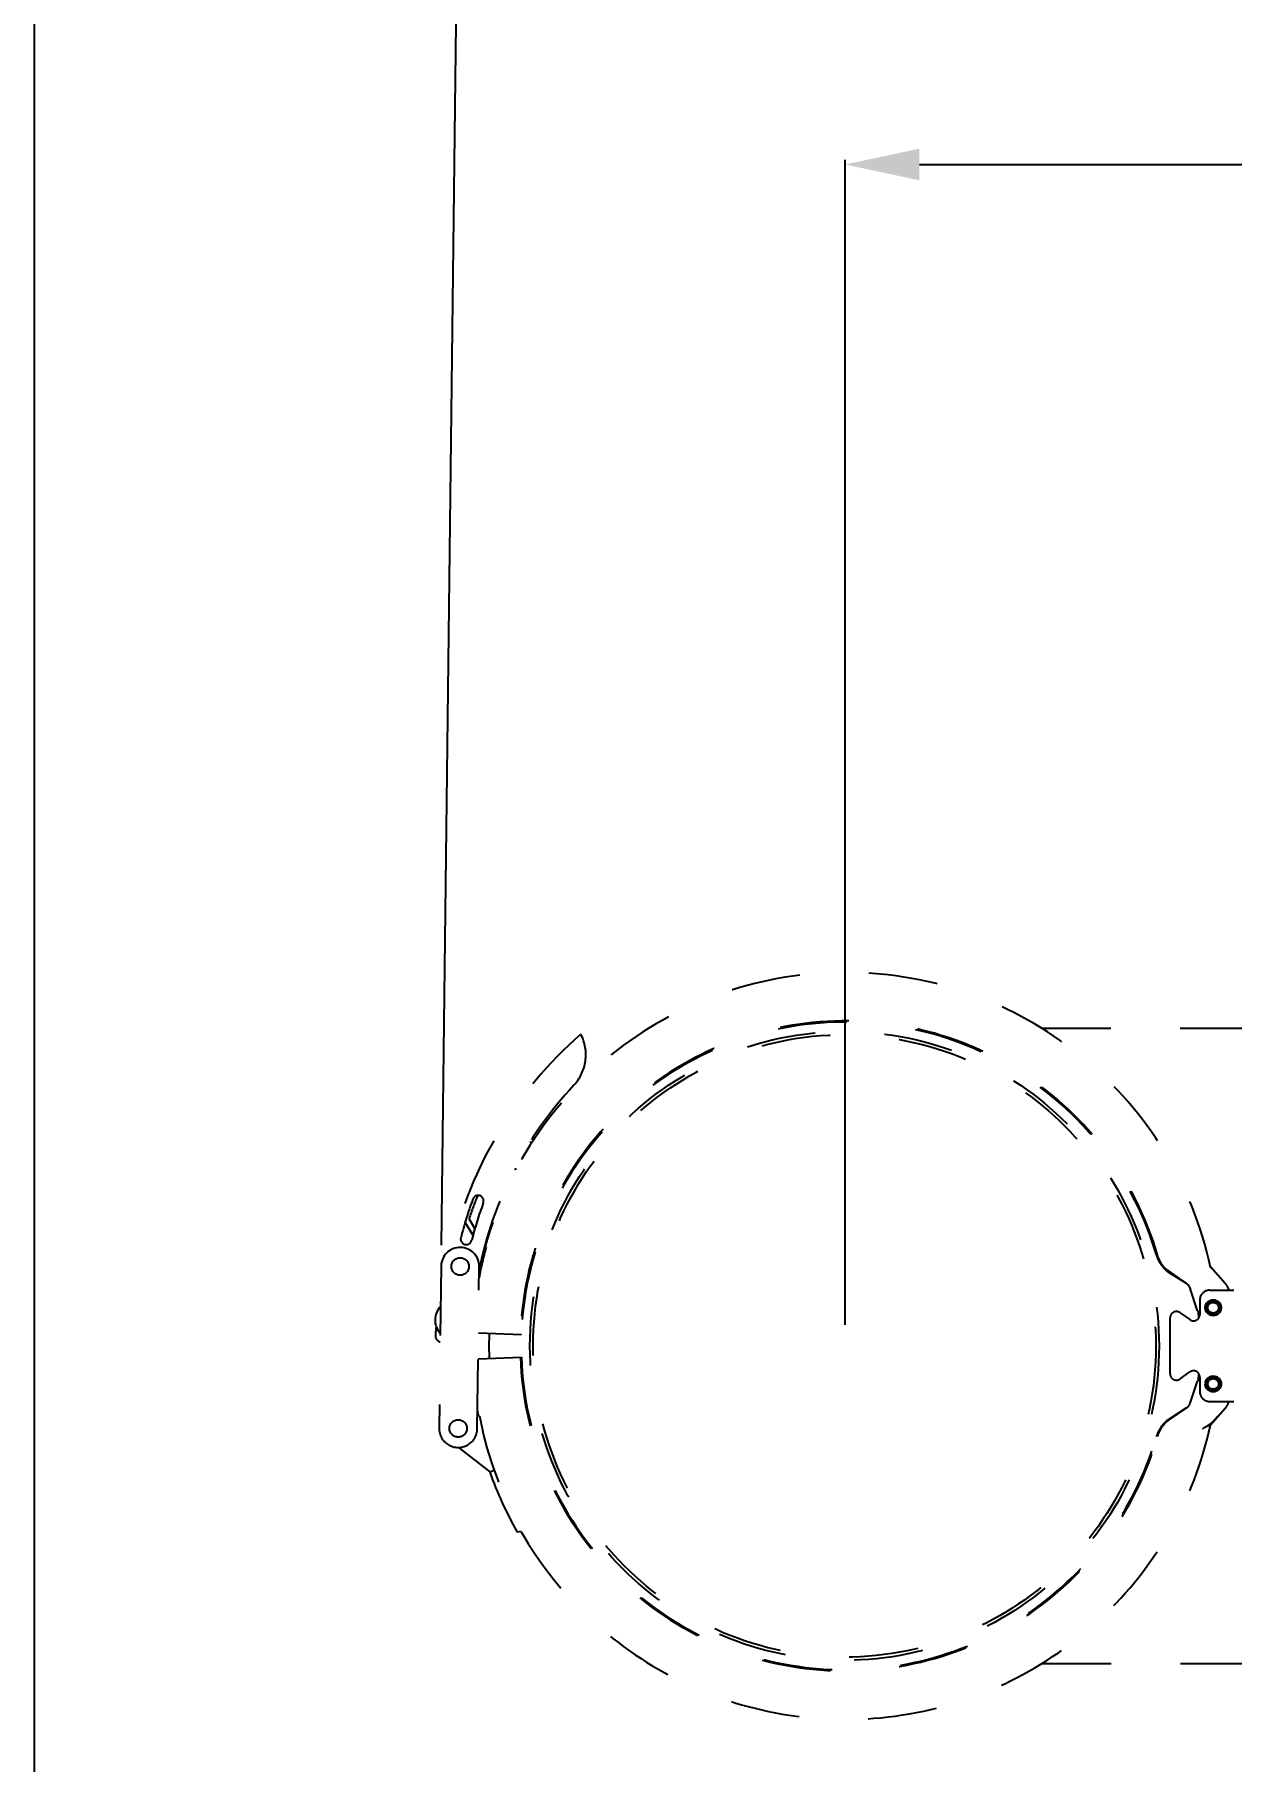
# Model space of a CAD drawing. Header units: millimetres. Extents: x 395 to 3386, y 0 to 2798.
# Drawn here: x 395 to 772, y 1939 to 2483 of the extents above; entities that cross this region are included whole.
import ezdxf

# ---------------------------------------------------------------- set-up
doc = ezdxf.new("R2010")
doc.units = ezdxf.units.MM
doc.header["$LTSCALE"] = 217.8
doc.header["$PDMODE"] = 3
doc.header["$PDSIZE"] = 8
doc.linetypes.add('DOT', pattern=[0.2, 0.1, -0.1])
doc.layers.get('0').update_dxf_attribs({"linetype": 'CONTINUOUS'})
doc.layers.get('Defpoints').update_dxf_attribs({"linetype": 'CONTINUOUS'})
doc.styles.get("Standard").update_dxf_attribs({"font": 'taile.ttf'})
doc.dimstyles.new('DIMSTYLE_4', dxfattribs={"dimtxt": 23.333333, "dimasz": 23.333333, "dimexe": 1.5, "dimexo": 1, "dimgap": 0.875, "dimtad": 1, "dimdec": 0, "dimdsep": 46, "dimtxsty": 'Standard', "dimblk": '_FILLED', "dimblk1": '_FILLED', "dimblk2": '_FILLED', "dimcen": 0.09, "dimazin": 2, "dimtp": 0.01, "dimtm": 0.01, "dimtfac": 1, "dimtdec": 0, "dimtofl": 0, "dimtmove": 0, "dimatfit": 3, "dimldrblk": '_FILLED', "dimfxl": 1, "dimtolj": 1, "dimarcsym": 0})

# ---------------------------------------------------------------- blocks, each defined once
blk = doc.blocks.new('_FILLED')
at = {"color": 0, "linetype": 'ByBlock'}
blk.add_solid([(0, 0), (-1, 0.214), (-1, -0.214)], dxfattribs=at)
blk = doc.blocks.new('*D118')
at = {"color": 0, "linetype": 'ByBlock', "lineweight": -2}
for p, q in [((650.13, 2076.45), (650.13, 2443.31)), ((673.47, 2441.81), (1185.04, 2441.81)), ((1208.37, 2074.11), (1208.37, 2443.31))]:
    blk.add_line(p, q, dxfattribs=at)
at = {"layer": 'Defpoints', "color": 0}
for p in [(1208.37, 2441.81), (650.13, 2075.45), (1208.37, 2073.11)]:
    blk.add_point(p, dxfattribs=at)
at = {"color": 0, "linetype": 'ByBlock', "lineweight": -2, "xscale": 23.3333333333, "yscale": 23.3333333333, "zscale": 23.3333333333, "rotation": 180}
blk.add_blockref('_FILLED', (650.13, 2441.81), dxfattribs=at)
at = {"color": 0, "linetype": 'ByBlock', "lineweight": -2, "xscale": 23.3333333333, "yscale": 23.3333333333, "zscale": 23.3333333333}
blk.add_blockref('_FILLED', (1208.37, 2441.81), dxfattribs=at)
at = {"color": 0, "insert": (928.41, 2473.79), "char_height": 23.333, "attachment_point": 2, "line_spacing_factor": 0.9}
blk.add_mtext('\\A1;560', dxfattribs=at)
blk = doc.blocks.new('*D119')
at = {"color": 0, "linetype": 'ByBlock', "lineweight": -2}
for p, q in [((522.99, 2101.54), (528.32, 2540.91)), ((551.64, 2539.13), (1561.06, 2526.86)), ((1578.95, 2078.73), (1584.41, 2528.08))]:
    blk.add_line(p, q, dxfattribs=at)
at = {"layer": 'Defpoints', "color": 0}
for p in [(1584.39, 2526.58), (522.97, 2100.54), (1578.94, 2077.73)]:
    blk.add_point(p, dxfattribs=at)
at = {"color": 0, "linetype": 'ByBlock', "lineweight": -2, "xscale": 23.3333333333, "yscale": 23.3333333333, "zscale": 23.3333333333}
for p, rotation in [((528.31, 2539.41), 179.3037550404), ((1584.39, 2526.58), 359.3037550404001)]:
    blk.add_blockref('_FILLED', p, dxfattribs=dict(at, rotation=rotation))
at = {"color": 0, "insert": (1058.16, 2564.96), "char_height": 23.3333, "attachment_point": 2, "rotation": 359.3038, "line_spacing_factor": 0.9}
blk.add_mtext('\\A1;\\A1;1060', dxfattribs=at)

msp = doc.modelspace()

# ---------------------------------------------------------------- linework, layer by layer
at = {"linetype": 'Continuous'}
msp.add_line((394.9423, 0), (394.9423, 2798.468), dxfattribs=at)
at = {"linetype": 'DOT'}
for p, q in [((711.9651, 2169.8039), (819.4322, 2169.836)), ((551.4969, 2133.8182), (550.8779, 2133.9613)), ((530.4285, 2108.6085), (532.9442, 2104.6816)), ((533.5317, 2106.7613), (531.6865, 2109.8509)), ((537.0643, 2100.8465), (536.706, 2101.4463)), ((522.9042, 2094.8786), (522.2845, 2043.8823)), ((534.2836, 2043.7365), (534.9034, 2094.7328)), ((757.5514, 2089.4069), (750.6002, 2094.3961)), ((765.0383, 2094.8203), (769.6934, 2089.5846)), ((769.6226, 2089.6513), (765.9806, 2093.6847)), ((757.476, 2089.3923), (752.319, 2092.6978)), ((757.5093, 2089.3928), (752.5444, 2092.7005)), ((758.1663, 2088.8235), (758.3787, 2088.8183)), ((758.3787, 2088.8183), (758.1749, 2088.8128)), ((761.0182, 2080.8862), (758.6914, 2087.8597)), ((761.7166, 2084.3187), (761.718, 2079.6901)), ((764.7157, 2087.3196), (772.4501, 2087.3219)), ((770.8755, 2087.3215), (770.7159, 2087.7967)), ((752.3407, 2061.0298), (752.3355, 2078.602)), ((755.4923, 2080.2341), (758.5612, 2078.058)), ((548.1949, 2073.3148), (534.6488, 2073.7837)), ((534.5507, 2065.7152), (548.1971, 2066.1958)), ((755.4985, 2059.3997), (758.5661, 2061.5776)), ((758.7096, 2051.7988), (761.013, 2058.7159)), ((761.7239, 2059.9474), (761.7253, 2055.3187)), ((757.4893, 2050.2442), (752.3476, 2046.9442)), ((757.5226, 2050.2439), (752.5718, 2046.9412)), ((758.1791, 2050.8382), (758.1455, 2050.7981)), ((764.7262, 2052.3196), (772.4605, 2052.3219)), ((770.7481, 2051.9109), (770.8858, 2052.3215)), ((534.9548, 2047.8017), (534.3338, 2047.8672)), ((769.7052, 2050.0582), (765.0532, 2044.8197)), ((769.5614, 2049.9387), (765.8544, 2045.9557)), ((528.3638, 2037.81), (538.2084, 2030.0841)), ((538.2084, 2030.0841), (539.578, 2030.7102)), ((548.1384, 2011.2984), (546.8788, 2011.1178)), ((712.0238, 1969.8039), (819.4322, 1969.836))]:
    msp.add_line(p, q, dxfattribs=at)
for centre, radius in [((649.8704, 2069.7853), 99), ((649.8704, 2069.7853), 98), ((528.9038, 2094.8057), 2.75), ((765.9303, 2081.8206), 2.5), ((765.9303, 2081.8206), 2.1484), ((765.9303, 2081.8206), 1.6781), ((765.9374, 2057.82), 2.5), ((765.9374, 2057.82), 2.1484), ((765.9374, 2057.82), 1.6781), ((528.2841, 2043.8094), 2.75)]:
    msp.add_circle(centre, radius, dxfattribs=at)
for centre, radius, start, end in [((650.1339, 2069.7857), 117.6, 12.113404, 164.490689), ((650.1339, 2069.7857), 102.3438, 16.216463, 178.017247), ((650.1339, 2069.7857), 102, 16.310425, 178.017247), ((651.4296, 2070.7863), 128.7583, 131.033963, 166.845944), ((554.4691, 2161.4694), 14, 316.916047, 27.395954), ((651.4296, 2070.7863), 118.7583, 136.916047, 168.907503), ((545.6713, 2127.3997), 2, 279.420814, 299.764096), ((651.5714, 2072.3373), 126.4583, 159.778198, 165.626978), ((650.0918, 2069.7861), 125, 157.714552, 161.305728), ((534.5499, 2115.4434), 1.75, 339.778198, 159.778198), ((651.5714, 2072.3373), 122.9583, 159.778198, 165.448149), ((528.9038, 2094.8057), 6, 359.303755, 179.303755), ((530.8131, 2103.4753), 1.7603, 171.726702, 351.726702), ((650.1339, 2069.7857), 117.2583, 164.639455, 169.461108), ((756.6069, 2100.3165), 8.6551, 217.085191, 221.782913), ((756.9468, 2100.2125), 8.6079, 216.774115, 220.840525), ((755.8412, 2086.8456), 3.0263, 41.228317, 57.303646), ((755.7268, 2086.8682), 3.1264, 39.057594, 54.295706), ((755.7142, 2086.8618), 3.1402, 22.952767, 39.002963), ((755.5918, 2086.7623), 3.2979, 38.442862, 38.680887), ((765.5023, 2085.9544), 5.536, 29.625023, 39.851874), ((765.7378, 2086.0897), 5.2644, 25.392531, 29.611512), ((765.9897, 2086.2079), 4.9861, 21.128018, 25.407372), ((755.7345, 2086.8729), 3.1171, 18.455207, 22.910333), ((764.7166, 2084.3196), 3, 90.017104, 180.017104), ((526.9895, 2077.9505), 6, 134.975537, 223.612051), ((754.3355, 2078.6026), 2, 54.660214, 180.017104), ((759.718, 2079.6895), 2, 234.660214, 0.017104), ((766.7097, 2082.7853), 6, 198.452196, 213.446945), ((649.8704, 2069.7853), 111.9021, 4.523669, 5.366174), ((523.1001, 2073.0046), 2, 177.475715, 255.934224), ((551.1509, 2071.7679), 30.078, 172.131816, 177.475715), ((649.8704, 2069.7853), 111.9021, 178.012477, 182.021437), ((650.1339, 2069.7857), 102.3438, 182.016962, 343.828982), ((650.1339, 2069.7857), 102, 182.016962, 343.734625), ((754.3407, 2061.0304), 2, 180.017104, 305.373995), ((759.7239, 2059.9468), 2, 0.017104, 125.373995), ((649.8704, 2069.7853), 111.9021, 354.662097, 355.51054), ((766.7057, 2056.8202), 6, 146.330737, 161.582013), ((755.841, 2052.7612), 3.0273, 303.743953, 319.574721), ((764.7253, 2055.3196), 3, 180.017104, 270.017104), ((765.7583, 2053.486), 5.2007, 316.992985, 320.222855), ((765.9665, 2053.3782), 5, 318.393648, 326.012852), ((765.9595, 2053.5162), 5.0505, 337.242679, 341.467439), ((650.1339, 2069.7857), 117.6, 190.022692, 190.758945), ((650.1339, 2069.7857), 117.2583, 190.805989, 207.027018), ((650.1339, 2069.7857), 117.6, 209.830865, 347.743077), ((756.6161, 2039.3523), 8.6351, 138.623759, 142.927323), ((756.9709, 2039.4324), 8.6146, 139.135166, 143.571536), ((528.2841, 2043.8094), 6, 179.303755, 359.303755), ((650.1339, 2069.7857), 118.7583, 199.530351, 209.604508)]:
    msp.add_arc(centre, radius, start, end, dxfattribs=at)
for points in [[(748.0288, 2098.4315), (748.378, 2097.2381), (748.953, 2096.0898), (749.7024, 2095.0975)], [(750.0518, 2095.0593), (749.3149, 2096.046), (748.7497, 2097.1844), (748.4057, 2098.367)], [(750.153, 2094.5496), (750.7856, 2093.841), (751.5193, 2093.2104), (752.319, 2092.6978)], [(750.6002, 2094.3961), (750.5443, 2094.4578), (750.4883, 2094.5197), (750.4357, 2094.5842)], [(752.5444, 2092.7005), (751.8287, 2093.1773), (751.1757, 2093.7572), (750.6002, 2094.3961)], [(757.5093, 2089.3928), (758.0515, 2089.034), (758.4905, 2088.4618), (758.6963, 2087.8451)], [(769.6226, 2089.6513), (769.6667, 2089.6026), (769.7109, 2089.5538), (769.7504, 2089.5013)], [(770.6407, 2088.0052), (770.6673, 2087.9363), (770.6939, 2087.8672), (770.7135, 2087.796)], [(758.1791, 2050.8382), (758.4112, 2051.1208), (758.594, 2051.4517), (758.7095, 2051.7987)], [(750.3095, 2045.2521), (750.2511, 2045.1888), (750.1926, 2045.1255), (750.1377, 2045.0591)], [(752.3476, 2046.9442), (751.6045, 2046.4673), (750.9109, 2045.8986), (750.3095, 2045.2521)], [(750.456, 2045.0688), (751.0719, 2045.7813), (751.7884, 2046.4186), (752.5718, 2046.9412)], [(749.7264, 2044.5578), (748.9758, 2043.5635), (748.4002, 2042.4128), (748.0513, 2041.2169)], [(748.4284, 2041.2824), (748.7664, 2042.4482), (749.3192, 2043.5711), (750.0395, 2044.548)]]:
    msp.add_open_spline(points, degree=3, dxfattribs=at)
at = {"linetype": 'Continuous'}
msp.add_open_spline([(765.9806, 2093.6847), (765.9128, 2093.7598), (765.6414, 2094.0383), (765.3393, 2094.284), (765.1154, 2094.4638)], degree=3, knots=[0, 0, 0, 0, 0.26070126, 1, 1, 1, 1], dxfattribs=at)
at = {"linetype": 'DOT'}
for points, knots in [([(769.7551, 2050.1591), (769.8389, 2050.2597), (770.1771, 2050.6934), (770.4548, 2051.1761), (770.6169, 2051.5625)], [0, 0, 0, 0, 0.23813355, 1, 1, 1, 1]), ([(762.5469, 2043.7347), (762.7624, 2043.8661), (763.6039, 2044.384), (764.4458, 2044.9024), (765.0549, 2045.3152)], [0, 0, 0, 0, 0.25543365, 1, 1, 1, 1]), ([(762.5469, 2043.7347), (762.9779, 2043.9975), (763.5852, 2044.3583), (764.3386, 2044.7105), (764.6622, 2044.8196), (764.797, 2044.8197)], [0, 0, 0, 0, 0.60315627, 0.83896502, 1, 1, 1, 1]), ([(765.0532, 2044.8197), (765.0578, 2044.8408), (764.9684, 2044.807), (764.9047, 2044.8255), (764.8342, 2044.8197), (764.797, 2044.8197)], [0, 0, 0, 0, 0.25228384, 0.56512853, 1, 1, 1, 1]), ([(765.0549, 2045.3152), (765.1218, 2045.3605), (765.4029, 2045.5541), (765.6764, 2045.765), (765.8543, 2045.9558)], [0, 0, 0, 0, 0.23649522, 1, 1, 1, 1])]:
    msp.add_open_spline(points, degree=3, knots=knots, dxfattribs=at)

# ---------------------------------------------------------------- dimensions: what is measured, and where the dimension line sits
at = {"linetype": 'ByBlock'}
dim = msp.add_linear_dim(base=(1584.3932, 2526.5763), p1=(522.9731, 2100.5448), p2=(1578.9386, 2077.7289), angle=359.303755, text='\\A1;1060', dimstyle='DIMSTYLE_4', override={"dimtxsty": 'Standard'}, dxfattribs=at)
dim.commit()
dim.dimension.update_dxf_attribs({"geometry": '*D119', "text_midpoint": (1057.7707, 2532.976), "dimtype": 160})
dim = msp.add_linear_dim(base=(1208.3711, 2441.8088), p1=(650.1339, 2075.4524), p2=(1208.3711, 2073.1128), text='560', dimstyle='DIMSTYLE_4', dxfattribs=at)
dim.commit()
dim.dimension.update_dxf_attribs({"geometry": '*D118', "text_midpoint": (928.4142, 2441.8088), "dimtype": 160})

doc.saveas('drawing.dxf')
